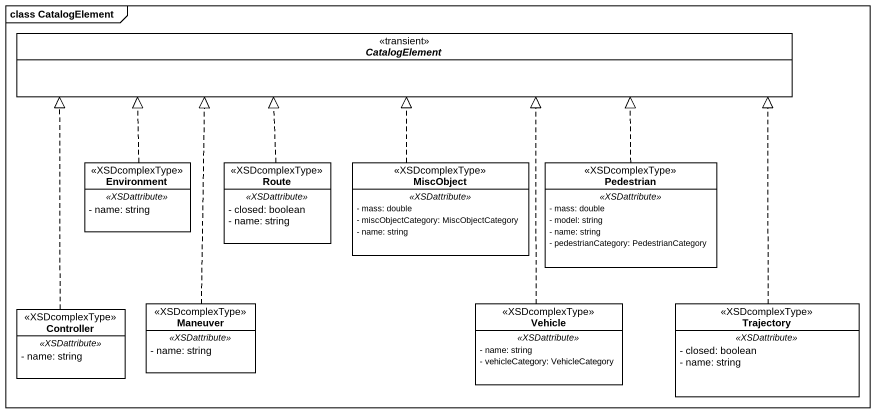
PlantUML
@startuml
mainframe class CatalogElement
hide circle
hide empty members
skinparam classAttributeIconSize 0
interface CatalogElement <<transient>>
class Environment <<XSDcomplexType>> {
  .. <<XSDattribute>> ..
  - name: string
}
class Route <<XSDcomplexType>> {
  .. <<XSDattribute>> ..
  - closed: boolean
  - name: string
}
class MiscObject <<XSDcomplexType>> {
  .. <<XSDattribute>> ..
  - mass: double
  - miscObjectCategory: MiscObjectCategory
  - name: string
}
class Pedestrian <<XSDcomplexType>> {
  .. <<XSDattribute>> ..
  - mass: double
  - model: string
  - name: string
  - pedestrianCategory: PedestrianCategory
}
class Controller <<XSDcomplexType>> {
  .. <<XSDattribute>> ..
  - name: string
}
class Maneuver <<XSDcomplexType>> {
  .. <<XSDattribute>> ..
  - name: string
}
class Vehicle <<XSDcomplexType>> {
  .. <<XSDattribute>> ..
  - name: string
  - vehicleCategory: VehicleCategory
}
class Trajectory <<XSDcomplexType>> {
  .. <<XSDattribute>> ..
  - closed: boolean
  - name: string
}
Environment .right.|> CatalogElement
Route .up.|> CatalogElement
MiscObject .up.|> CatalogElement
Pedestrian .up.|> CatalogElement
Controller .up.|> CatalogElement
Maneuver .up.|> CatalogElement
Vehicle .up.|> CatalogElement
Trajectory .up.|> CatalogElement
@enduml
